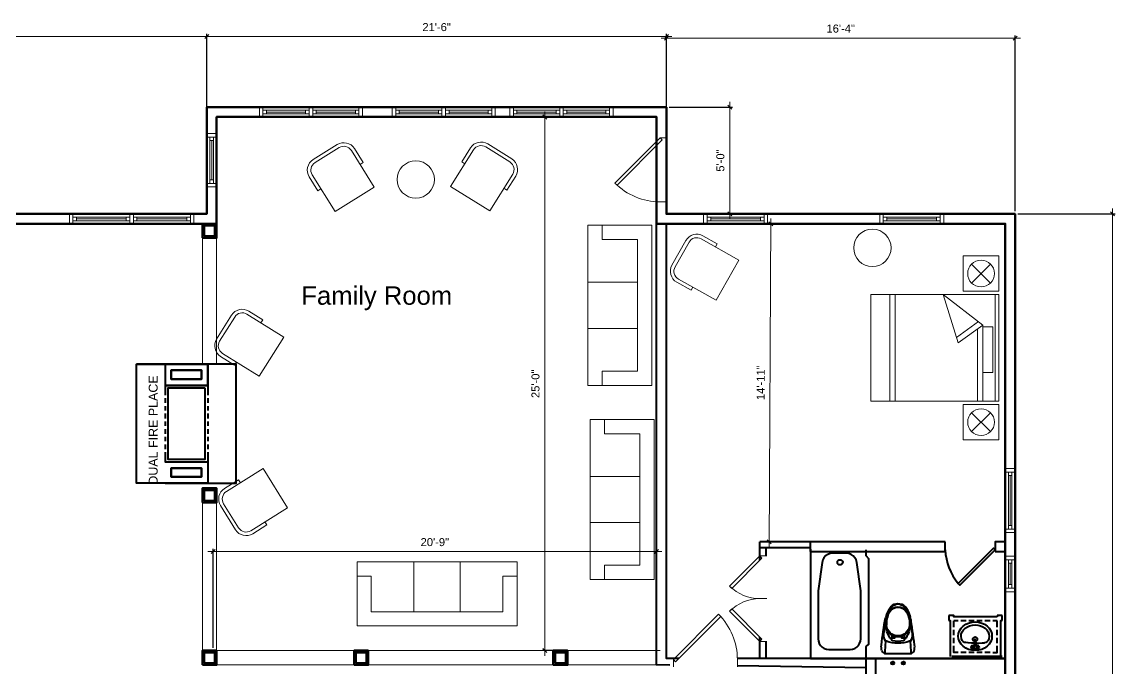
# Model space of a CAD drawing. Header units: inches. Extents: x 13 to 1517, y 21 to 1198.
# Drawn here: x 902 to 1517, y 835 to 1198 of the extents above; entities that cross this region are included whole.
import ezdxf

# ---------------------------------------------------------------- set-up
doc = ezdxf.new("R2010")
doc.units = ezdxf.units.IN
doc.header["$MEASUREMENT"] = 0
doc.linetypes.add('Hidden (½x)', pattern=[0.1875, 0.125, -0.0625])
doc.layers.get('DefPoints').update_dxf_attribs({"color": 17})
for name, color, linetype, lineweight in [('A-DIM-480', 52, 'Continuous', 18), ('A-WALL', 7, 'Continuous', 40), ('A-Wall-New', 1, 'Continuous', 50), ('A-windoor', 2, 'Continuous', 13), ('Details', 2, 'Continuous', 15), ('DIM', 8, 'Continuous', 5), ('door', 43, 'Continuous', 13), ('Furniture', 132, 'Continuous', 5)]:
    doc.layers.add(name, color=color, linetype=linetype, lineweight=lineweight)
doc.layers.add('PDF2_Layer 1', color=7, linetype='Continuous', true_color=0xffffff)
doc.layers.add('PDF3_Text', color=7, linetype='Continuous')
doc.styles.add('PDF Arial', font='arial.ttf')
doc.styles.get("Standard").update_dxf_attribs({"font": 'arial.ttf'})
doc.dimstyles.new('Forum 24', dxfattribs={"dimscale": 24, "dimtxt": 0.1875, "dimasz": 0.09375, "dimexe": 0.0625, "dimexo": 0.0625, "dimgap": 0.125, "dimtad": 1, "dimdec": 4, "dimrnd": 1, "dimzin": 7, "dimdsep": 46, "dimlunit": 4, "dimtxsty": 'Standard', "dimblk": 'OBLIQUE', "dimblk1": 'DIMTICK', "dimblk2": 'OBLIQUE', "dimcen": -0.0625, "dimdle": 0.125, "dimclrd": 256, "dimclre": 256, "dimclrt": 256, "dimadec": 0, "dimazin": 0, "dimtfac": 1, "dimtdec": 4, "dimtmove": 1, "dimatfit": 3, "dimfxl": 0.0625, "dimtvp": 1.2, "dimfrac": 2, "dimtolj": 1, "dimtzin": 7, "dimlwd": 13, "dimarcsym": 0})

# ---------------------------------------------------------------- blocks, each defined once
blk = doc.blocks.new('A$C13B4006E')
at = {"layer": 'Furniture'}
for p, q in [((0, 83.54), (0, 103.54)), ((0, 103.54), (20, 103.54)), ((4.68, 98.86), (15.32, 88.21)), ((4.68, 88.21), (15.32, 98.86)), ((20, 83.54), (20, 103.54)), ((0, 83.54), (20, 83.54)), ((2, 21.77), (2, 81.77)), ((9, 38.97), (9, 81.77)), ((12, 41.12), (12, 81.77)), ((58.34, 81.77), (58.34, 21.77)), ((61.34, 81.77), (61.34, 21.77)), ((9, 38.97), (22.88, 48.93)), ((11.48, 37.05), (23.81, 45.91)), ((22.88, 48.93), (31.26, 21.77)), ((31.26, 21.77), (9, 38.97)), ((0, 20), (20, 20)), ((0, 20), (0, 0)), ((20, 20), (20, 0)), ((4.68, 4.68), (15.32, 15.32)), ((4.68, 15.32), (15.32, 4.68)), ((0, 0), (20, 0))]:
    blk.add_line(p, q, dxfattribs=at)
blk.add_lwpolyline([(72, 81.77), (0, 81.77), (0, 21.77), (72, 21.77)], close=True, dxfattribs=at)
blk.add_lwpolyline([(9, 39.96), (3.3, 39.96), (3.3, 65.54), (9, 65.54)], dxfattribs=at)
for centre in [(10, 93.54), (10, 10)]:
    blk.add_circle(centre, 7.53, dxfattribs=at)
blk = doc.blocks.new('_Oblique')
at = {"color": 0, "linetype": 'ByBlock', "lineweight": -2}
blk.add_line((-0.5, -0.5), (0.5, 0.5), dxfattribs=at)
blk = doc.blocks.new('*D95')
at = {"layer": 'A-DIM-480', "lineweight": -2, "transparency": 16777216}
for p, q in [((1462.33, 1090.11), (1517.12, 1090.11)), ((1462.33, 534.03), (1517.12, 534.03))]:
    blk.add_line(p, q, dxfattribs=at)
at = {"layer": 'A-DIM-480', "lineweight": 13, "transparency": 16777216}
blk.add_line((1515.62, 531.03), (1515.62, 1093.11), dxfattribs=at)
at = {"layer": 'DefPoints', "color": 0, "transparency": 16777216}
for p in [(1460.83, 1090.11), (1515.62, 1090.11), (1460.83, 534.03)]:
    blk.add_point(p, dxfattribs=at)
at = {"layer": 'A-DIM-480', "lineweight": 13, "transparency": 16777216, "xscale": 2.25, "yscale": 2.25, "zscale": 2.25}
for p, rotation in [((1515.62, 1090.11), 90), ((1515.62, 534.03), 270)]:
    blk.add_blockref('_Oblique', p, dxfattribs=dict(at, rotation=rotation))
at = {"layer": 'A-DIM-480', "transparency": 16777216, "insert": (1510.32, 812.07), "char_height": 4.5, "attachment_point": 5, "rotation": 90}
blk.add_mtext('\\A1;46\'-4"', dxfattribs=at)
blk = doc.blocks.new('DIMTICK')
for p, q in [((-1, 0), (1, 0)), ((0, 1), (0, -1))]:
    blk.add_line(p, q)
at = {"const_width": 0.141}
blk.add_lwpolyline([(0.71, 0.71), (-0.71, -0.71)], dxfattribs=at)
blk = doc.blocks.new('*U12')
for p, q in [((-36, 0), (-36, 4)), ((0, 0), (0, 4))]:
    blk.add_line(p, q)
blk.add_lwpolyline([(0, 0), (-25.46, -25.46), (-26.69, -24.22), (-1.24, 1.24)], close=True)
blk.add_arc((0, 0), 36, 180, 225)
blk = doc.blocks.new('*U10')
for p, q in [((-18, 0), (14, 0)), ((-18, -3.75), (-18, -1.75)), ((-18, -1.75), (14, -1.75)), ((14, -3.75), (-18, -3.75)), ((-18, -5.5), (14, -5.5)), ((-16, -1.75), (-16, -3.75)), ((12, -2.75), (-16, -2.75)), ((12, -1.75), (12, -3.75)), ((14, -1.75), (14, -3.75))]:
    blk.add_line(p, q)
blk.add_lwpolyline([(-18, -5.5), (-20, -5.5), (-20, 0), (-18, 0)], close=True)
at = {"extrusion": (0, 0, -1)}
blk.add_lwpolyline([(-14, -5.5), (-16, -5.5), (-16, 0), (-14, 0)], close=True, dxfattribs=at)
blk = doc.blocks.new('*D75')
at = {"layer": 'DefPoints', "color": 0, "transparency": 16777216}
for p in [(1208.9, 1144.59), (1196.53, 844.67), (1208.9, 844.67)]:
    blk.add_point(p, dxfattribs=at)
at = {"layer": 'DIM', "lineweight": -2, "transparency": 16777216}
for p, q in [((1207.4, 1144.59), (1195.03, 1144.59)), ((1207.4, 844.67), (1195.03, 844.67))]:
    blk.add_line(p, q, dxfattribs=at)
at = {"layer": 'DIM', "lineweight": 13, "transparency": 16777216}
blk.add_line((1196.53, 1147.59), (1196.53, 841.67), dxfattribs=at)
at = {"layer": 'DIM', "lineweight": 13, "transparency": 16777216, "xscale": 2.25, "yscale": 2.25, "zscale": 2.25}
for p, rotation in [((1196.53, 1144.59), 90), ((1196.53, 844.67), 270)]:
    blk.add_blockref('_Oblique', p, dxfattribs=dict(at, rotation=rotation))
at = {"layer": 'DIM', "transparency": 16777216, "insert": (1191.24, 994.63), "char_height": 4.5, "attachment_point": 5, "rotation": 90}
blk.add_mtext('\\A1;25\'-0"', dxfattribs=at)
blk = doc.blocks.new('*D76')
at = {"layer": 'DefPoints', "color": 0, "transparency": 16777216}
for p in [(1009.93, 900.32), (1009.93, 844.67), (1259.33, 845.81)]:
    blk.add_point(p, dxfattribs=at)
at = {"layer": 'DIM', "lineweight": 13, "transparency": 16777216}
blk.add_line((1262.33, 900.32), (1006.93, 900.32), dxfattribs=at)
at = {"layer": 'DIM', "lineweight": -2, "transparency": 16777216}
for p, q in [((1009.93, 846.17), (1009.93, 901.82)), ((1259.33, 847.31), (1259.33, 901.82))]:
    blk.add_line(p, q, dxfattribs=at)
at = {"layer": 'DIM', "lineweight": 13, "transparency": 16777216, "xscale": 2.25, "yscale": 2.25, "zscale": 2.25, "rotation": 180}
blk.add_blockref('_Oblique', (1009.93, 900.32), dxfattribs=at)
at = {"layer": 'DIM', "lineweight": 13, "transparency": 16777216, "xscale": 2.25, "yscale": 2.25, "zscale": 2.25}
blk.add_blockref('_Oblique', (1259.33, 900.32), dxfattribs=at)
at = {"layer": 'DIM', "transparency": 16777216, "insert": (1134.63, 905.62), "char_height": 4.5, "attachment_point": 5}
blk.add_mtext('\\A1;20\'-9"', dxfattribs=at)
blk = doc.blocks.new('A$C4D910482')
at = {"layer": 'Furniture', "linetype": 'Continuous'}
for p, q in [((31.34, 27.96), (7, 27.96)), ((16.29, 27.96), (16.29, 29.96)), ((31.34, 2), (31.34, 27.96)), ((2, 22.96), (2, 7)), ((7, 2), (31.34, 2)), ((16.29, 0), (16.29, 2))]:
    blk.add_line(p, q, dxfattribs=at)
for points in [[(16.29, 29.96), (7, 29.96)], [(0, 22.96), (0, 7)], [(7, 0), (16.29, 0)]]:
    blk.add_lwpolyline(points, dxfattribs=at)
for centre, radius, start, end in [((7, 22.96), 7, 90, 180), ((7, 22.96), 5, 90, 180), ((7, 7), 7, 180, 270), ((7, 7), 5, 180, 270)]:
    blk.add_arc(centre, radius, start, end, dxfattribs=at)
blk = doc.blocks.new('*U11')
for p, q in [((-18, 0), (8, 0)), ((-18, -3.75), (-18, -1.75)), ((-18, -1.75), (8, -1.75)), ((8, -3.75), (-18, -3.75)), ((-18, -5.5), (8, -5.5)), ((-16, -1.75), (-16, -3.75)), ((6, -2.75), (-16, -2.75)), ((6, -1.75), (6, -3.75)), ((8, -1.75), (8, -3.75))]:
    blk.add_line(p, q)
blk.add_lwpolyline([(-18, -5.5), (-20, -5.5), (-20, 0), (-18, 0)], close=True)
at = {"extrusion": (0, 0, -1)}
blk.add_lwpolyline([(-8, -5.5), (-10, -5.5), (-10, 0), (-8, 0)], close=True, dxfattribs=at)
blk = doc.blocks.new('*U13')
for p, q in [((-12, 0), (14, 0)), ((-12, -3.75), (-12, -1.75)), ((-12, -1.75), (14, -1.75)), ((14, -3.75), (-12, -3.75)), ((-12, -5.5), (14, -5.5)), ((-10, -1.75), (-10, -3.75)), ((12, -2.75), (-10, -2.75)), ((12, -1.75), (12, -3.75)), ((14, -1.75), (14, -3.75))]:
    blk.add_line(p, q)
blk.add_lwpolyline([(-12, -5.5), (-14, -5.5), (-14, 0), (-12, 0)], close=True)
at = {"extrusion": (0, 0, -1)}
blk.add_lwpolyline([(-14, -5.5), (-16, -5.5), (-16, 0), (-14, 0)], close=True, dxfattribs=at)
blk = doc.blocks.new('*U29')
for p, q in [((-24, 0), (-24, 4)), ((0, 0), (0, 4))]:
    blk.add_line(p, q)
blk.add_lwpolyline([(0, 0), (-16.97, -16.97), (-18.21, -15.73), (-1.24, 1.24)], close=True)
blk.add_arc((0, 0), 24, 180, 225)
blk = doc.blocks.new('*D77')
at = {"layer": 'A-DIM-480', "lineweight": 13, "transparency": 16777216}
blk.add_line((1322.66, 902.88), (1323.54, 1087.53), dxfattribs=at)
at = {"layer": 'A-DIM-480', "lineweight": -2, "transparency": 16777216}
for p, q in [((1323.23, 1084.53), (1325.03, 1084.52)), ((1322.38, 905.89), (1324.17, 905.88))]:
    blk.add_line(p, q, dxfattribs=at)
at = {"layer": 'DefPoints', "color": 0, "transparency": 16777216}
for p in [(1321.73, 1084.54), (1323.53, 1084.53), (1320.88, 905.89)]:
    blk.add_point(p, dxfattribs=at)
at = {"layer": 'A-DIM-480', "lineweight": 13, "transparency": 16777216, "xscale": 2.25, "yscale": 2.25, "zscale": 2.25}
for p, rotation in [((1323.53, 1084.53), 89.72604752562971), ((1322.67, 905.88), 269.7260475256297)]:
    blk.add_blockref('_Oblique', p, dxfattribs=dict(at, rotation=rotation))
at = {"layer": 'A-DIM-480', "transparency": 16777216, "insert": (1317.84, 995.23), "char_height": 4.5, "attachment_point": 5, "rotation": 89.72605}
blk.add_mtext('\\A1;14\'-11"', dxfattribs=at)
blk = doc.blocks.new('*D86')
at = {"layer": 'A-DIM-480', "lineweight": 13, "transparency": 16777216}
blk.add_line((1463.83, 1188.96), (1261.83, 1188.96), dxfattribs=at)
at = {"layer": 'A-DIM-480', "lineweight": -2, "transparency": 16777216}
for p, q in [((1264.83, 1096.61), (1264.83, 1190.46)), ((1460.83, 1091.61), (1460.83, 1190.46))]:
    blk.add_line(p, q, dxfattribs=at)
at = {"layer": 'DefPoints', "color": 0, "transparency": 16777216}
for p in [(1264.83, 1188.96), (1264.83, 1095.11), (1460.83, 1090.11)]:
    blk.add_point(p, dxfattribs=at)
at = {"layer": 'A-DIM-480', "lineweight": 13, "transparency": 16777216, "xscale": 2.25, "yscale": 2.25, "zscale": 2.25, "rotation": 180}
blk.add_blockref('_Oblique', (1264.83, 1188.96), dxfattribs=at)
at = {"layer": 'A-DIM-480', "lineweight": 13, "transparency": 16777216, "xscale": 2.25, "yscale": 2.25, "zscale": 2.25}
blk.add_blockref('_Oblique', (1460.83, 1188.96), dxfattribs=at)
at = {"layer": 'A-DIM-480', "transparency": 16777216, "insert": (1362.83, 1194.26), "char_height": 4.5, "attachment_point": 5}
blk.add_mtext('\\A1;16\'-4"', dxfattribs=at)
blk = doc.blocks.new('*D87')
at = {"layer": 'A-DIM-480', "lineweight": 13, "transparency": 16777216}
blk.add_line((1267.83, 1189.81), (1003.43, 1189.81), dxfattribs=at)
at = {"layer": 'A-DIM-480', "lineweight": -2, "transparency": 16777216}
for p, q in [((1006.43, 1151.61), (1006.43, 1191.31)), ((1264.83, 1151.61), (1264.83, 1191.31))]:
    blk.add_line(p, q, dxfattribs=at)
at = {"layer": 'DefPoints', "color": 0, "transparency": 16777216}
for p in [(1006.43, 1189.81), (1006.43, 1150.11), (1264.83, 1150.11)]:
    blk.add_point(p, dxfattribs=at)
at = {"layer": 'A-DIM-480', "lineweight": 13, "transparency": 16777216, "xscale": 2.25, "yscale": 2.25, "zscale": 2.25, "rotation": 180}
blk.add_blockref('_Oblique', (1006.43, 1189.81), dxfattribs=at)
at = {"layer": 'A-DIM-480', "lineweight": 13, "transparency": 16777216, "xscale": 2.25, "yscale": 2.25, "zscale": 2.25}
blk.add_blockref('_Oblique', (1264.83, 1189.81), dxfattribs=at)
at = {"layer": 'A-DIM-480', "transparency": 16777216, "insert": (1135.63, 1195.1), "char_height": 4.5, "attachment_point": 5}
blk.add_mtext('\\A1;21\'-6"', dxfattribs=at)
blk = doc.blocks.new('*D88')
at = {"layer": 'A-DIM-480', "lineweight": 13, "transparency": 16777216}
blk.add_line((1009.43, 1189.81), (721.87, 1189.81), dxfattribs=at)
at = {"layer": 'A-DIM-480', "lineweight": -2, "transparency": 16777216}
for p, q in [((724.87, 1091.61), (724.87, 1191.31)), ((1006.43, 1091.61), (1006.43, 1191.31))]:
    blk.add_line(p, q, dxfattribs=at)
at = {"layer": 'DefPoints', "color": 0, "transparency": 16777216}
for p in [(724.87, 1189.81), (724.87, 1090.11), (1006.43, 1090.11)]:
    blk.add_point(p, dxfattribs=at)
at = {"layer": 'A-DIM-480', "lineweight": 13, "transparency": 16777216, "xscale": 2.25, "yscale": 2.25, "zscale": 2.25, "rotation": 180}
blk.add_blockref('_Oblique', (724.87, 1189.81), dxfattribs=at)
at = {"layer": 'A-DIM-480', "lineweight": 13, "transparency": 16777216, "xscale": 2.25, "yscale": 2.25, "zscale": 2.25}
blk.add_blockref('_Oblique', (1006.43, 1189.81), dxfattribs=at)
at = {"layer": 'A-DIM-480', "transparency": 16777216, "insert": (865.65, 1195.11), "char_height": 4.5, "attachment_point": 5}
blk.add_mtext('\\A1;23\'-6"', dxfattribs=at)
blk = doc.blocks.new('*D92')
at = {"layer": 'A-DIM-480', "lineweight": -2, "transparency": 16777216}
for p, q in [((1266.33, 1150.11), (1301.98, 1150.11)), ((1266.33, 1090.11), (1301.98, 1090.11))]:
    blk.add_line(p, q, dxfattribs=at)
at = {"layer": 'A-DIM-480', "lineweight": 13, "transparency": 16777216}
blk.add_line((1300.48, 1087.11), (1300.48, 1153.11), dxfattribs=at)
at = {"layer": 'DefPoints', "color": 0, "transparency": 16777216}
for p in [(1264.83, 1150.11), (1300.48, 1150.11), (1264.83, 1090.11)]:
    blk.add_point(p, dxfattribs=at)
at = {"layer": 'A-DIM-480', "lineweight": 13, "transparency": 16777216, "xscale": 2.25, "yscale": 2.25, "zscale": 2.25}
for p, rotation in [((1300.48, 1150.11), 90), ((1300.48, 1090.11), 270)]:
    blk.add_blockref('_Oblique', p, dxfattribs=dict(at, rotation=rotation))
at = {"layer": 'A-DIM-480', "transparency": 16777216, "insert": (1295.18, 1120.11), "char_height": 4.5, "attachment_point": 5, "rotation": 90}
blk.add_mtext('\\A1;5\'-0"', dxfattribs=at)
blk = doc.blocks.new('A$C7F3F290D')
at = {"layer": 'Furniture', "linetype": 'Continuous'}
for p, q in [((32, 28), (32, 0)), ((58, 28), (58, 0)), ((8, 8), (0, 8)), ((90, 8), (82, 8))]:
    blk.add_line(p, q, dxfattribs=at)
blk.add_lwpolyline([(0, 36), (90, 36), (90, 0), (0, 0)], close=True, dxfattribs=at)
blk.add_lwpolyline([(8, 8), (8, 28), (82, 28), (82, 8)], dxfattribs=at)
blk = doc.blocks.new('*U14')
for p, q in [((-2, 0), (14, 0)), ((-2, -3.75), (-2, -1.75)), ((-2, -1.75), (14, -1.75)), ((14, -3.75), (-2, -3.75)), ((-2, -5.5), (14, -5.5)), ((0, -1.75), (0, -3.75)), ((12, -2.75), (0, -2.75)), ((12, -1.75), (12, -3.75)), ((14, -1.75), (14, -3.75))]:
    blk.add_line(p, q)
blk.add_lwpolyline([(-2, -5.5), (-4, -5.5), (-4, 0), (-2, 0)], close=True)
at = {"extrusion": (0, 0, -1)}
blk.add_lwpolyline([(-14, -5.5), (-16, -5.5), (-16, 0), (-14, 0)], close=True, dxfattribs=at)
blk = doc.blocks.new('*U47')
for p, q in [((0, 0), (0, -4)), ((-36, 0), (-36, -4))]:
    blk.add_line(p, q)
blk.add_lwpolyline([(0, 0), (-25.46, 25.46), (-26.69, 24.22), (-1.24, -1.24)], close=True)
blk.add_arc((0, 0), 36, 135, 180)

msp = doc.modelspace()

# ---------------------------------------------------------------- linework, layer by layer
at = {"layer": 'A-WALL'}
for p, q in [((1317.37904, 895.43582), (1317.37904, 905.89334)), ((1345.55494, 905.89334), (1317.37904, 905.89334)), ((1421.64016, 905.89334), (1345.55494, 905.89334)), ((1345.76624, 900.37334), (1345.76624, 905.89334)), ((1345.55494, 902.39334), (1317.37904, 902.39334)), ((1320.87904, 897.85784), (1320.87904, 902.39334)), ((1449.64016, 900.37334), (1455.3108, 900.37336)), ((1317.37904, 840.16666), (1317.37904, 852.27987)), ((1320.87904, 840.16666), (1320.87904, 849.85784))]:
    msp.add_line(p, q, dxfattribs=at)
for points in [[(1266.73163, 836.55899), (1259.32758, 836.66666), (1259.32758, 1084.61333)], [(1271.73933, 840.16666), (1264.82758, 840.16666), (1264.82758, 1084.61333)], [(982.92541, 938.72847), (966.92541, 938.72847), (966.92541, 1005.68847), (983.00475, 1005.68847), (967.00475, 1005.68847)], [(1006.92541, 1005.68847), (982.92541, 1005.68847), (1006.92541, 1005.68847), (1006.92541, 993.68847), (982.92541, 993.68847)], [(982.92608, 1005.68847), (983.40541, 1005.68847), (983.00541, 1005.68847)], [(983.00535, 1005.68847), (983.00535, 993.68847), (1007.00535, 993.68847), (1007.00535, 1005.68847)], [(988.44528, 1005.68847), (1007.00528, 1005.68847), (988.44528, 1005.68847)], [(1022.92541, 1005.68847), (1006.92541, 1005.68847)], [(1007.00535, 938.72847), (1023.00535, 938.72847), (1023.00535, 1005.68847), (1007.00535, 1005.68847)], [(982.92541, 993.68847), (982.92541, 988.32847)], [(1007.00535, 993.68847), (1007.00535, 988.32847)], [(982.92541, 986.48847), (982.92541, 983.84847)], [(1007.00535, 986.48847), (1007.00535, 983.84847)], [(982.92541, 982.08847), (982.92541, 979.68847)], [(982.92541, 977.84847), (982.92541, 975.20847)], [(1007.00535, 982.08847), (1007.00535, 979.68847)], [(1007.00535, 977.84847), (1007.00535, 975.20847)], [(982.92541, 973.44847), (982.92541, 971.04847)], [(1007.00535, 973.44847), (1007.00535, 971.04847)], [(982.92541, 969.20847), (982.92541, 966.56847)], [(1007.00535, 969.20847), (1007.00535, 966.56847)], [(982.92541, 964.80847), (982.92541, 962.40847)], [(982.92541, 960.56847), (982.92541, 957.92847)], [(1007.00535, 964.80847), (1007.00535, 962.40847)], [(1007.00535, 960.56847), (1007.00535, 957.92847)], [(983.00535, 956.16847), (983.00535, 950.72847), (987.56535, 950.72847)], [(1007.00535, 956.16847), (1007.00535, 950.72847)], [(982.92541, 950.72847), (1006.92541, 950.72847), (1006.92541, 938.72847)], [(989.32535, 950.72847), (991.96601, 950.72847)], [(993.80528, 950.72847), (996.20528, 950.72847)], [(997.96528, 950.72847), (1000.60461, 950.72847)], [(1002.44528, 950.72847), (1007.00528, 950.72847)], [(982.92541, 938.72847), (1006.92541, 938.72847), (982.92541, 938.72847)], [(988.44528, 938.72847), (1007.00528, 938.72847), (988.44528, 938.72847)], [(1345.64016, 900.37334), (1421.64016, 900.37334), (1421.64016, 905.89334)], [(1455.31083, 905.89334), (1449.64016, 905.89334), (1449.64016, 900.37334)], [(1345.76624, 901.6), (1345.76624, 840.16666), (1369.76624, 840.16666)], [(1377.07691, 840.16666), (1377.07691, 846.89333), (1378.59691, 848.33333), (1378.59691, 896.33333), (1377.07691, 897.85333), (1377.07691, 901.37333)], [(1455.30758, 901.32), (1455.30758, 895.28933)], [(1450.83624, 863.61326), (1426.35624, 863.61326), (1426.35624, 864.33326), (1423.63624, 864.33326)], [(1423.63691, 864.33333), (1423.63691, 861.61333)], [(1423.63691, 861.61326), (1424.35691, 861.61326), (1424.35691, 841.37326)], [(1426.51691, 857.7734), (1426.51691, 861.4534)], [(1428.83624, 861.45333), (1426.51691, 861.45333)], [(1433.39624, 861.45333), (1430.35624, 861.45333)], [(1437.87691, 861.45333), (1434.83624, 861.45333)], [(1442.35691, 861.45333), (1439.39691, 861.45333)], [(1446.83624, 861.45333), (1443.87691, 861.45333)], [(1450.75691, 861.45333), (1448.35624, 861.45333)], [(1450.75691, 857.7734), (1450.75691, 861.4534)], [(1450.83624, 864.33333), (1450.83624, 863.61333)], [(1453.63691, 864.33333), (1450.83691, 864.33333)], [(1452.83624, 841.37333), (1452.83624, 861.61266), (1453.63624, 861.61266)], [(1453.63691, 861.61326), (1453.63691, 864.33326)], [(1426.51691, 853.29333), (1426.51691, 856.334)], [(1433.23624, 849.13333), (1432.35691, 849.29333), (1431.71691, 849.69333), (1431.15691, 850.33333), (1431.07691, 850.41333), (1430.75691, 851.37333), (1430.51691, 852.81333), (1430.59691, 853.85333), (1431.07691, 855.13333), (1431.87691, 856.33333), (1432.83624, 857.29333), (1434.03691, 858.09333), (1435.31691, 858.65333), (1436.83624, 859.05333), (1438.43691, 859.13333), (1439.95624, 859.05333), (1441.47691, 858.65333), (1442.75691, 858.09333), (1443.95624, 857.29333), (1444.99691, 856.33333), (1445.71691, 855.13333), (1446.19624, 853.85333), (1446.27691, 852.81333), (1446.11624, 851.37333), (1445.71691, 850.41333), (1445.71691, 850.33333), (1445.15691, 849.69333), (1444.43691, 849.29333), (1443.63691, 849.05333)], [(1450.75691, 853.29333), (1450.75691, 856.334)], [(1392.99691, 853.21333), (1392.99691, 851.61333), (1391.71691, 851.61333), (1391.71691, 853.37266)], [(1392.99691, 852.65333), (1397.15691, 852.65333)], [(1398.51691, 853.37333), (1398.51691, 851.61266), (1397.15691, 851.61266), (1397.15691, 853.21333)], [(1426.51691, 848.81333), (1426.51691, 851.77266)], [(1437.87691, 848.81333), (1436.43691, 848.81333), (1434.43691, 848.97266), (1433.23624, 849.13266)], [(1439.07691, 848.81333), (1438.99691, 848.81333), (1440.43691, 848.81333), (1442.35691, 848.97266), (1443.63691, 849.05266)], [(1450.75691, 848.81333), (1450.75691, 851.77266)], [(1402.43691, 842.89333), (1387.71691, 842.89333)], [(1428.83624, 843.61326), (1426.51691, 843.61326), (1426.51691, 847.29326)], [(1433.39624, 843.61326), (1430.35624, 843.61326)], [(1437.87691, 843.61326), (1434.83624, 843.61326)], [(1437.71691, 847.37333), (1436.43691, 847.37333), (1436.43691, 847.13333)], [(1436.43691, 846.01333), (1436.43691, 845.694)], [(1436.43691, 845.69326), (1440.35691, 845.69326), (1440.35691, 846.0126)], [(1440.35691, 847.13333), (1440.35691, 847.37333), (1439.07691, 847.37333)], [(1442.35691, 843.61326), (1439.39691, 843.61326)], [(1446.83624, 843.61326), (1443.87691, 843.61326)], [(1448.35624, 843.61326), (1450.75691, 843.61326), (1450.75691, 847.29326)], [(1345.76624, 840.16666), (1304.72768, 840.16666)], [(1377.06764, 834.98351), (1304.73163, 836.03546)], [(1377.06758, 830.64666), (1382.50758, 830.64666), (1382.50758, 840.16666), (1382.50758, 840.16666)], [(1377.06764, 830.64666), (1377.07691, 840.16666)], [(1425.21291, 841.4466), (1453.69224, 841.4466)]]:
    msp.add_lwpolyline(points, dxfattribs=at)
for points in [[(986.44468, 997.20847), (986.44468, 1002.24914), (1003.48535, 1002.24914), (1003.48535, 997.20847), (1003.48535, 1002.24914), (986.44468, 1002.24914)], [(1003.48595, 997.20847), (986.44528, 997.20847)], [(1005.48535, 992.24847), (984.44468, 992.24847), (984.44468, 952.24847), (1005.48535, 952.24847)], [(986.44468, 947.20847), (986.44468, 942.24914), (1003.48535, 942.24914), (1003.48535, 947.20847), (1003.48535, 942.24914), (986.44468, 942.24914)], [(1003.48595, 947.20847), (986.44528, 947.20847)], [(1365.87691, 899.37333), (1358.27691, 899.37333), (1356.91691, 899.21333), (1355.55691, 898.73266), (1354.35691, 897.93333), (1353.39624, 896.81266), (1352.75624, 895.61266), (1352.35691, 894.17266), (1350.11624, 878.33266), (1350.11624, 851.37333), (1350.27691, 850.01266), (1350.67624, 848.73266), (1351.39624, 847.61266), (1352.35691, 846.65333), (1353.47624, 845.93333), (1354.75624, 845.53266), (1356.11624, 845.37333), (1368.11624, 845.37333), (1369.47624, 845.53266), (1370.67624, 845.93333), (1371.87691, 846.65333), (1372.83624, 847.61266), (1373.47624, 848.73266), (1373.95624, 850.01266), (1374.11624, 851.37333), (1374.11624, 878.33266), (1371.87691, 894.17266), (1371.47624, 895.61266), (1370.75691, 896.81266), (1369.79691, 897.93333), (1368.67624, 898.73266), (1367.31691, 899.21333)], [(1428.91624, 882.41333), (1448.75691, 902.25333), (1449.63624, 901.37333), (1429.79624, 881.53333)], [(1447.23624, 849.7734), (1446.27691, 848.3334), (1445.15691, 847.1334), (1443.71691, 846.0934), (1442.11624, 845.3734), (1440.27691, 844.9734), (1438.43691, 844.8134), (1436.51691, 844.9734), (1434.67624, 845.3734), (1433.15691, 846.0934), (1431.71691, 847.1334), (1430.51691, 848.3334), (1429.63691, 849.7734), (1429.07691, 851.2134), (1428.91691, 852.8134), (1429.07691, 854.3334), (1429.63691, 855.7734), (1430.51691, 857.2134), (1431.71691, 858.4134), (1433.15691, 859.4534), (1434.67624, 860.1734), (1436.51691, 860.6534), (1438.43691, 860.8134), (1440.27691, 860.6534), (1442.11624, 860.1734), (1443.71691, 859.4534), (1445.15691, 858.4134), (1446.27691, 857.2134), (1447.23624, 855.7734), (1447.71691, 854.3334), (1447.87691, 852.8134), (1447.71691, 851.2134)], [(1438.83624, 850.65333), (1437.95624, 850.65333), (1437.63624, 845.69333), (1439.15624, 845.69333)], [(1345.76624, 840.16666), (1455.30758, 840.16666)], [(1391.5429, 837.92666), (1391.5429, 837.36666), (1392.02356, 837.04666), (1392.58356, 837.36666), (1392.58356, 837.92666), (1392.02356, 838.24666)], [(1398.5829, 837.92666), (1398.5829, 837.36666), (1398.0229, 837.04666), (1397.54223, 837.36666), (1397.54223, 837.92666), (1398.0229, 838.24666)]]:
    msp.add_lwpolyline(points, close=True, dxfattribs=at)
msp.add_lwpolyline([(1362.47691, 895.774, -0.414357993), (1363.95624, 894.29333, -0.414282478), (1362.47691, 892.81333, -0.414189189), (1360.99691, 894.29333, -0.41426477)], format="xyb", close=True, dxfattribs=at)
for points in [[(1389.31091, 864.29866, -0.021156664), (1390.15958, 866.15266, -0.281418444), (1395.03624, 869.13466, -0.281453184), (1399.91358, 866.15333, 0.281453184), (1395.03624, 869.13466, 0.281418444), (1390.15958, 866.15266)], [(1391.11891, 869.37266, -0.214379801), (1395.03624, 871.13333, -0.214345747), (1398.95358, 869.37333)], [(1391.64024, 869.31266, -0.221217926), (1395.03624, 870.89266, -0.221113501), (1398.43224, 869.31333)], [(1385.98624, 844.51, -0.103510866), (1385.69224, 847.8, -0.019549883), (1388.03158, 863.14)], [(1391.00558, 851.05466, -0.098480444), (1388.07158, 858.3, -0.031374075), (1387.87958, 862.18)], [(1402.19291, 862.18273, -0.031463953), (1402.00424, 858.2734, -0.098469508), (1399.06691, 851.05333)], [(1399.98758, 866.162, -0.02080523), (1400.84224, 864.30666, -0.094964082), (1401.52958, 858.93333)], [(1401.46424, 858.94006, -0.39644883), (1395.03758, 852.89473, -0.396383379), (1388.60891, 858.94006)], [(1401.96291, 849.84933, 0.232384954), (1401.50691, 849.88666, -0.165833806), (1388.56424, 849.90666, 0.230967574), (1388.13024, 849.83266, -0.156987896), (1387.00358, 853.97333)], [(1403.06958, 853.97466, -0.157076779), (1401.94291, 849.83333, -0.232263816), (1402.19558, 849.45333)], [(1437.92158, 849.9474, -0.359104716), (1437.18158, 851.3394, -0.358694798), (1438.40558, 852.33206, -0.358636194), (1439.61558, 851.3214, -0.358747601), (1438.85624, 849.94006)], [(1387.67624, 842.89066, -0.227335749), (1387.45758, 842.99666, -0.226325098), (1387.40358, 843.23333)], [(1387.91691, 843.136, -0.200272011), (1387.71758, 843.21933, -0.199198061), (1387.63691, 843.42)], [(1402.51691, 843.41733, -0.200060963), (1402.43624, 843.21666, -0.200592105), (1402.23624, 843.13333)], [(1402.66958, 843.236, -0.227585057), (1402.61491, 842.99866, -0.228441993), (1402.39624, 842.89333)]]:
    msp.add_lwpolyline(points, format="xyb", dxfattribs=at)
for centre, radius in [((1436.86373, 846.53366), 0.69365), ((1439.90417, 846.53366), 0.69387), ((1392.06286, 837.64604), 0.84004), ((1392.06308, 837.64648), 0.51981), ((1392.06193, 837.64696), 0.28096), ((1398.06286, 837.64604), 0.84004), ((1398.06308, 837.64648), 0.51981), ((1398.06193, 837.64696), 0.28096)]:
    msp.add_circle(centre, radius, dxfattribs=at)
for centre, radius, start, end in [((1454.62555, 903.24821), 33.14877, 183.33468133, 218.9637042), ((1402.87533, 859.8124), 14.75882, 139.89445684, 183.51321305), ((1400.87444, 860.77387), 12.99729, 138.37904562, 168.03376191), ((1387.19706, 859.81664), 14.75952, 356.49118479, 40.11218549), ((1389.27786, 860.7757), 12.99937, 11.97704628, 41.62557473), ((1445.99225, 851.90419), 59.07527, 168.96339777, 177.94684443), ((1400.53522, 860.75029), 12.69338, 167.92028788, 169.19446654), ((1402.88072, 859.81543), 14.36401, 161.77962119, 183.50478547), ((1206.22946, 825.43553), 199.33164, 6.44777968, 10.98678348), ((1343.99805, 851.89477), 59.15862, 2.06514656, 11.0346971), ((1395.03717, 859.33242), 6.84044, 183.51249809, 252.16625335), ((1395.03537, 859.33293), 6.84175, 287.83559624, 356.48390693), ((1487.45165, 841.99247), 99.81513, 175.70949023, 179.20006418), ((1388.39632, 849.41552), 0.51945, 123.5048041, 175.8262515), ((1392.31977, 851.89644), 1.48481, 213.35757837, 254.73756563), ((1395.03691, 862.06084), 12.04751, 254.82658238, 285.17341762), ((1397.75401, 851.89735), 1.48295, 285.25669632, 326.70707931), ((1302.62006, 841.98885), 99.81606, 0.80621975, 4.29677825), ((1387.91767, 845.17542), 2.04089, 196.96266185, 267.00132162), ((1402.15644, 845.17105), 2.0405, 272.99103575, 343.04498078), ((1396.40674, 846.8495), 8.02956, 343.03569162, 6.77437586)]:
    msp.add_arc(centre, radius, start, end, dxfattribs=at)
at = {"layer": 'A-Wall-New'}
for points in [[(1428.82748, 534.034), (1460.82758, 534.034), (1460.82758, 1090.11333), (1264.82758, 1090.11333), (1264.82758, 1150.11333), (1006.42852, 1150.11333), (1006.42852, 1090.11333), (724.86846, 1090.11333), (724.86846, 976.206), (622.76758, 976.18279), (622.76758, 701.69207)], [(1423.32748, 539.534), (1455.32758, 539.534), (1455.32758, 1084.61333), (1259.32758, 1084.61333), (1259.32758, 1144.61333), (1011.92852, 1144.61333), (1011.92852, 1084.61333), (730.36846, 1084.61333), (730.36846, 970.70726), (628.26758, 970.68405), (628.26758, 701.46733)]]:
    msp.add_lwpolyline(points, dxfattribs=at)
at = {"layer": 'A-Wall-New', "lineweight": 70}
for points in [[(1003.92852, 1076.61333), (1003.92852, 1084.61333), (1011.92852, 1084.61333), (1011.92852, 1076.61333)], [(1004.92852, 1077.61333), (1004.92852, 1083.61333), (1010.92852, 1083.61333), (1010.92852, 1077.61333)], [(1003.92852, 927.89508), (1003.92852, 935.89508), (1011.92852, 935.89508), (1011.92852, 927.89508)], [(1004.92852, 928.89508), (1004.92852, 934.89508), (1010.92852, 934.89508), (1010.92852, 928.89508)], [(1003.92852, 836.66666), (1003.92852, 844.66666), (1011.92852, 844.66666), (1011.92852, 836.66666)], [(1004.92852, 837.66666), (1004.92852, 843.66666), (1010.92852, 843.66666), (1010.92852, 837.66666)], [(1089.22691, 836.66666), (1089.22691, 844.66666), (1097.22691, 844.66666), (1097.22691, 836.66666)], [(1090.22691, 837.66666), (1090.22691, 843.66666), (1096.22691, 843.66666), (1096.22691, 837.66666)], [(1201.22771, 836.66666), (1201.22771, 844.66666), (1209.22771, 844.66666), (1209.22771, 836.66666)], [(1202.22771, 837.66666), (1202.22771, 843.66666), (1208.22771, 843.66666), (1208.22771, 837.66666)]]:
    msp.add_lwpolyline(points, close=True, dxfattribs=at)
at = {"layer": 'Details', "linetype": 'Hidden (½x)', "ltscale": 2}
for p, q in [((1003.92852, 1005.68847), (1003.92852, 1076.61333)), ((1011.92852, 1076.61333), (1011.92852, 1005.68847)), ((1003.92852, 844.66666), (1003.92852, 927.89508)), ((1011.92852, 927.89508), (1011.92852, 844.66666)), ((1010.92852, 844.66666), (1261.32758, 844.66666)), ((1261.32758, 836.66666), (1011.92852, 836.66666))]:
    msp.add_line(p, q, dxfattribs=at)
at = {"layer": 'Furniture', "linetype": 'Continuous'}
for centre in [(1123.91958, 1109.45904), (1380.64388, 1071.03927)]:
    msp.add_circle(centre, 10.5, dxfattribs=at)
at = {"layer": 'PDF2_Layer 1', "lineweight": 0}
for p, q in [((1006.42852, 1090.11333), (866.42852, 1090.11333)), ((866.42852, 1084.59333), (1006.42852, 1084.59333))]:
    msp.add_line(p, q, dxfattribs=at)

# ---------------------------------------------------------------- block references
at = {"layer": 'A-windoor', "lineweight": 25}
for name, p, rotation in [('*U11', (1045.98611, 1144.61333), 180), ('*U11', (1073.98611, 1144.61333), 180), ('*U11', (1120.62781, 1144.61333), 180), ('*U11', (1148.62781, 1144.61333), 180), ('*U11', (1186.82758, 1144.61333), 180), ('*U11', (1214.82758, 1144.61333), 180), ('*U13', (1006.42852, 1119.28931), 89.99999999999997), ('*U10', (945.17765, 1084.53505), 180), ('*U10', (979.17765, 1084.53505), 180), ('*U10', (1301.7332, 1084.53505), 180), ('*U10', (1400.73584, 1084.50846), 180), ('*U10', (1455.32758, 930.99558), 89.99999999999997), ('*U14', (1455.32758, 881.74748), 89.99999999999997)]:
    msp.add_blockref(name, p, dxfattribs=dict(at, rotation=rotation))
at = {"layer": 'door', "lineweight": 20}
for name, p, rotation in [('*U47', (1261.29385, 1132.92329), 89.99999999999999), ('*U29', (1317.32619, 849.85784), 270), ('*U12', (1268.73163, 839.63383), 180)]:
    msp.add_blockref(name, p, dxfattribs=dict(at, rotation=rotation))
at = {"layer": 'door', "lineweight": 20, "xscale": -1, "rotation": 270}
msp.add_blockref('*U29', (1317.32619, 897.85784), dxfattribs=at)
at = {"layer": 'Furniture', "xscale": -1}
for p, rotation in [((1085.70423, 1132.79745), 121.9355934106748), ((1010.45579, 932.08107), 211.9355934106748)]:
    msp.add_blockref('A$C4D910482', p, dxfattribs=dict(at, rotation=rotation))
at = {"layer": 'Furniture'}
for name, p, rotation in [('A$C4D910482', (1158.39611, 1133.14998), 238.0644065893253), ('A$C7F3F290D', (1220.6494, 1083.72476), 269.9999999999999), ('A$C4D910482', (1264.52474, 1055.21957), 330.5332541952976), ('A$C13B4006E', (1451.73915, 1066.6047), 180), ('A$C4D910482', (1008.25855, 1013.73472), 328.0644065893252), ('A$C7F3F290D', (1221.98081, 974.59932), 269.9999999999999), ('A$C7F3F290D', (1180.87738, 894.52757), 179.9999999999999)]:
    msp.add_blockref(name, p, dxfattribs=dict(at, rotation=rotation))

# ---------------------------------------------------------------- texts
at = {"layer": 'A-WALL', "insert": (973.77086, 937.92197), "char_height": 5.0107422, "attachment_point": 1, "rotation": 90, "style": 'PDF Arial'}
msp.add_mtext('DUAL FIRE PLACE', dxfattribs=at)
at = {"layer": 'PDF3_Text', "lineweight": 0, "insert": (1059.56579, 1035.95966), "char_height": 10.3078125, "attachment_point": 7, "style": 'PDF Arial'}
msp.add_mtext('Family Room', dxfattribs=at)

# ---------------------------------------------------------------- dimensions: what is measured, and where the dimension line sits
at = {"layer": 'A-DIM-480'}
for base, p1, p2, picture, middle in [((724.86846, 1189.80669), (1006.42852, 1090.11333), (724.86846, 1090.11333), '*D88', (865.64849, 1195.10581)), ((1006.42852, 1189.80669), (1264.82758, 1150.11333), (1006.42852, 1150.11333), '*D87', (1135.62805, 1195.10427)), ((1264.82758, 1188.95771), (1460.82758, 1090.11333), (1264.82758, 1095.11333), '*D86', (1362.82758, 1194.25529))]:
    dim = msp.add_linear_dim(base=base, p1=p1, p2=p2, dimstyle='Forum 24', dxfattribs=at)
    dim.commit()
    dim.dimension.update_dxf_attribs({"geometry": picture, "text_midpoint": middle})
for base, p1, p2, picture, middle in [((1300.48064, 1150.11333), (1264.82758, 1090.11333), (1264.82758, 1150.11333), '*D92', (1295.18306, 1120.11333)), ((1515.61568, 1090.11333), (1460.82758, 534.034), (1460.82758, 1090.11333), '*D95', (1510.3181, 812.07366))]:
    dim = msp.add_linear_dim(base=base, p1=p1, p2=p2, angle=90, dimstyle='Forum 24', dxfattribs=at)
    dim.commit()
    dim.dimension.update_dxf_attribs({"geometry": picture, "text_midpoint": middle})
dim = msp.add_aligned_dim(p1=(1320.87904, 905.89334), p2=(1321.7332, 1084.53505), distance=-1.7945, dimstyle='Forum 24', dxfattribs=at)
dim.commit()
dim.dimension.update_dxf_attribs({"geometry": '*D77', "text_midpoint": (1317.84145, 995.23076)})
at = {"layer": 'DIM'}
dim = msp.add_linear_dim(base=(1196.53484, 844.66666), p1=(1208.9001, 1144.59333), p2=(1208.9001, 844.66666), angle=90, dimstyle='Forum 24', dxfattribs=at)
dim.commit()
dim.dimension.update_dxf_attribs({"geometry": '*D75', "text_midpoint": (1191.23727, 994.63)})
dim = msp.add_linear_dim(base=(1009.92852, 900.32176), p1=(1259.32758, 845.81394), p2=(1009.92852, 844.66666), dimstyle='Forum 24', dxfattribs=at)
dim.commit()
dim.dimension.update_dxf_attribs({"geometry": '*D76', "text_midpoint": (1134.62805, 905.61934)})

doc.saveas('drawing.dxf')
